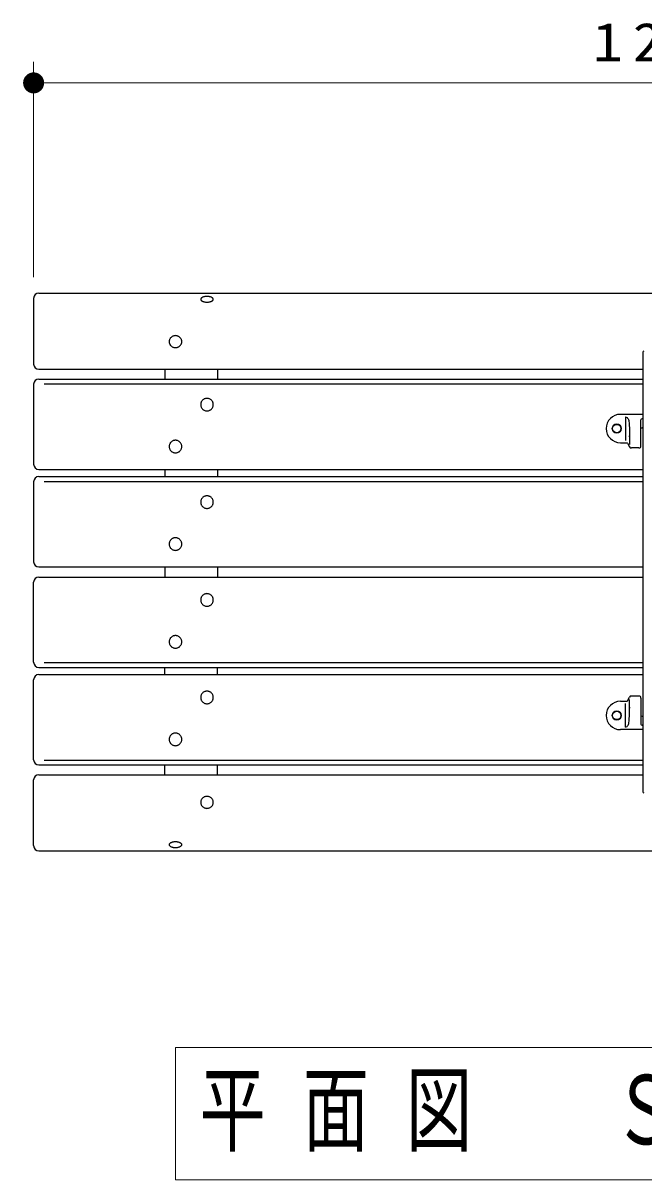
# Model space of a CAD drawing. Units: millimetres on the paper, scale 1:20. Extents: x -365 to 12, y -47 to 257.
# Drawn here: x -286.5 to -256.9, y 173.1 to 228.1 of the extents above; entities that cross this region are included whole.
import ezdxf

# ---------------------------------------------------------------- set-up
doc = ezdxf.new("R2010")
doc.units = ezdxf.units.MM
doc.layers.add('LY_1', color=7, linetype='Continuous', lineweight=25)
doc.styles.add('ＭＳ ゴシック', font='')
doc.styles.get('ＭＳ ゴシック').set_extended_font_data('MS Gothic')

# ---------------------------------------------------------------- blocks, each defined once
blk = doc.blocks.new('filled_dot')
at = {"color": 0, "linetype": 'Continuous', "lineweight": -2, "const_width": 1.25}
blk.add_lwpolyline([(-0.625, 0, 1), (0.625, 0, 1)], format="xyb", close=True, dxfattribs=at)

msp = doc.modelspace()

# ---------------------------------------------------------------- linework, layer by layer
at = {"layer": 'LY_1', "lineweight": 13}
for p, q in [((-285.979, 216.037), (-285.979, 226.287)), ((-285.979, 225.287), (-225.979, 225.287)), ((-232.729, 179.399), (-279.229, 179.399)), ((-279.229, 179.399), (-279.229, 173.099)), ((-279.229, 173.099), (-232.729, 173.099))]:
    msp.add_line(p, q, dxfattribs=at)
at = {"layer": 'LY_1'}
for p, q in [((-285.729, 215.287), (-226.228, 215.287)), ((-285.979, 215.037), (-285.979, 211.913)), ((-256.979, 212.475), (-256.979, 191.561)), ((-285.729, 211.663), (-256.979, 211.663)), ((-279.729, 211.663), (-279.729, 211.198)), ((-277.229, 211.663), (-277.229, 211.198)), ((-285.979, 210.948), (-285.979, 207.147)), ((-285.729, 211.198), (-256.979, 211.198)), ((-285.479, 210.968), (-256.979, 210.968)), ((-256.979, 209.518), (-258.054, 209.518)), ((-257.81, 209.406), (-257.81, 208.269)), ((-257.074, 208.018), (-257.074, 209.26)), ((-256.979, 209.31), (-257.024, 209.31)), ((-257.024, 208.875), (-256.979, 208.875)), ((-258.054, 208.168), (-257.739, 208.168)), ((-257.717, 208.155), (-257.62, 207.971)), ((-257.614, 208.493), (-257.614, 208.076)), ((-257.174, 207.918), (-257.531, 207.918)), ((-285.729, 206.897), (-256.979, 206.897)), ((-285.729, 206.559), (-256.979, 206.559)), ((-279.729, 206.897), (-279.729, 206.559)), ((-277.229, 206.897), (-277.229, 206.559)), ((-285.979, 206.309), (-285.979, 202.508)), ((-285.479, 206.329), (-256.979, 206.329)), ((-285.729, 202.258), (-256.979, 202.258)), ((-279.729, 202.258), (-279.729, 201.778)), ((-277.229, 202.258), (-277.229, 201.778)), ((-285.979, 197.727), (-285.979, 201.528)), ((-285.729, 201.778), (-256.979, 201.778)), ((-285.479, 197.707), (-256.979, 197.707)), ((-285.729, 197.477), (-256.979, 197.477)), ((-285.729, 197.139), (-256.979, 197.139)), ((-279.729, 197.139), (-279.729, 197.477)), ((-277.229, 197.139), (-277.229, 197.477)), ((-285.979, 193.088), (-285.979, 196.889)), ((-257.717, 195.881), (-257.62, 196.065)), ((-257.614, 195.543), (-257.614, 195.96)), ((-257.174, 196.118), (-257.531, 196.118)), ((-257.074, 196.018), (-257.074, 194.776)), ((-258.054, 195.868), (-257.739, 195.868)), ((-257.81, 194.63), (-257.81, 195.767)), ((-257.024, 195.161), (-256.979, 195.161)), ((-256.979, 194.518), (-258.054, 194.518)), ((-256.979, 194.726), (-257.024, 194.726)), ((-285.729, 192.838), (-256.979, 192.838)), ((-285.479, 193.068), (-256.979, 193.068)), ((-279.729, 192.373), (-279.729, 192.838)), ((-277.229, 192.373), (-277.229, 192.838)), ((-285.979, 188.999), (-285.979, 192.123)), ((-285.729, 192.373), (-256.979, 192.373)), ((-285.729, 188.749), (-226.228, 188.749))]:
    msp.add_line(p, q, dxfattribs=at)
for points in [[(-277.429, 214.991), (-277.43, 215.003), (-277.433, 215.015), (-277.439, 215.026), (-277.447, 215.037), (-277.457, 215.048), (-277.469, 215.058), (-277.483, 215.068), (-277.499, 215.077), (-277.516, 215.086), (-277.536, 215.094), (-277.556, 215.101), (-277.579, 215.107), (-277.602, 215.113), (-277.626, 215.117), (-277.651, 215.121), (-277.676, 215.123), (-277.702, 215.125), (-277.729, 215.125), (-277.755, 215.125), (-277.781, 215.123), (-277.806, 215.121), (-277.831, 215.117), (-277.855, 215.113), (-277.879, 215.107), (-277.901, 215.101), (-277.921, 215.094), (-277.941, 215.086), (-277.958, 215.077), (-277.974, 215.068), (-277.988, 215.058), (-278, 215.048), (-278.01, 215.037), (-278.018, 215.026), (-278.024, 215.015), (-278.027, 215.003), (-278.029, 214.991), (-278.027, 214.98), (-278.024, 214.968), (-278.018, 214.957), (-278.01, 214.946), (-278, 214.935), (-277.988, 214.924), (-277.974, 214.915), (-277.958, 214.905), (-277.941, 214.897), (-277.921, 214.889), (-277.901, 214.882), (-277.879, 214.875), (-277.855, 214.87), (-277.831, 214.866), (-277.806, 214.862), (-277.781, 214.86), (-277.755, 214.858), (-277.729, 214.857), (-277.702, 214.858), (-277.676, 214.86), (-277.651, 214.862), (-277.626, 214.866), (-277.602, 214.87), (-277.579, 214.875), (-277.556, 214.882), (-277.536, 214.889), (-277.516, 214.897), (-277.499, 214.905), (-277.483, 214.915), (-277.469, 214.924), (-277.457, 214.935), (-277.447, 214.946), (-277.439, 214.957), (-277.433, 214.968), (-277.43, 214.98)], [(-278.929, 212.977), (-278.93, 213.002), (-278.933, 213.027), (-278.939, 213.051), (-278.947, 213.074), (-278.957, 213.097), (-278.969, 213.119), (-278.983, 213.14), (-278.999, 213.16), (-279.016, 213.178), (-279.036, 213.195), (-279.056, 213.21), (-279.079, 213.223), (-279.102, 213.235), (-279.126, 213.244), (-279.151, 213.252), (-279.176, 213.257), (-279.202, 213.261), (-279.229, 213.262), (-279.255, 213.261), (-279.281, 213.257), (-279.306, 213.252), (-279.331, 213.244), (-279.355, 213.235), (-279.379, 213.223), (-279.401, 213.21), (-279.421, 213.195), (-279.441, 213.178), (-279.458, 213.16), (-279.474, 213.14), (-279.488, 213.119), (-279.5, 213.097), (-279.51, 213.074), (-279.518, 213.051), (-279.524, 213.027), (-279.527, 213.002), (-279.529, 212.977), (-279.527, 212.952), (-279.524, 212.928), (-279.518, 212.903), (-279.51, 212.88), (-279.5, 212.857), (-279.488, 212.835), (-279.474, 212.814), (-279.458, 212.794), (-279.441, 212.776), (-279.421, 212.759), (-279.401, 212.744), (-279.379, 212.731), (-279.355, 212.719), (-279.331, 212.71), (-279.306, 212.702), (-279.281, 212.697), (-279.255, 212.694), (-279.229, 212.693), (-279.202, 212.694), (-279.176, 212.697), (-279.151, 212.702), (-279.126, 212.71), (-279.102, 212.719), (-279.079, 212.731), (-279.056, 212.744), (-279.036, 212.759), (-279.016, 212.776), (-278.999, 212.794), (-278.983, 212.814), (-278.969, 212.835), (-278.957, 212.857), (-278.947, 212.88), (-278.939, 212.903), (-278.933, 212.928), (-278.93, 212.952)], [(-277.429, 209.981), (-277.43, 210.007), (-277.433, 210.033), (-277.439, 210.059), (-277.447, 210.084), (-277.457, 210.108), (-277.469, 210.131), (-277.483, 210.153), (-277.499, 210.174), (-277.516, 210.193), (-277.536, 210.21), (-277.556, 210.226), (-277.579, 210.24), (-277.602, 210.252), (-277.626, 210.262), (-277.651, 210.27), (-277.676, 210.276), (-277.702, 210.279), (-277.729, 210.28), (-277.755, 210.279), (-277.781, 210.276), (-277.806, 210.27), (-277.831, 210.262), (-277.855, 210.252), (-277.879, 210.24), (-277.901, 210.226), (-277.921, 210.21), (-277.941, 210.193), (-277.958, 210.174), (-277.974, 210.153), (-277.988, 210.131), (-278, 210.108), (-278.01, 210.084), (-278.018, 210.059), (-278.024, 210.033), (-278.027, 210.007), (-278.029, 209.981), (-278.027, 209.955), (-278.024, 209.929), (-278.018, 209.904), (-278.01, 209.879), (-278, 209.855), (-277.988, 209.832), (-277.974, 209.81), (-277.958, 209.789), (-277.941, 209.77), (-277.921, 209.752), (-277.901, 209.736), (-277.879, 209.722), (-277.855, 209.71), (-277.831, 209.7), (-277.806, 209.692), (-277.781, 209.686), (-277.755, 209.683), (-277.729, 209.682), (-277.702, 209.683), (-277.676, 209.686), (-277.651, 209.692), (-277.626, 209.7), (-277.602, 209.71), (-277.579, 209.722), (-277.556, 209.736), (-277.536, 209.752), (-277.516, 209.77), (-277.499, 209.789), (-277.483, 209.81), (-277.469, 209.832), (-277.457, 209.855), (-277.447, 209.879), (-277.439, 209.904), (-277.433, 209.929), (-277.43, 209.955)], [(-278.929, 207.986), (-278.93, 208.012), (-278.933, 208.038), (-278.939, 208.063), (-278.947, 208.088), (-278.957, 208.112), (-278.969, 208.136), (-278.983, 208.158), (-278.999, 208.178), (-279.016, 208.198), (-279.036, 208.215), (-279.056, 208.231), (-279.079, 208.245), (-279.102, 208.257), (-279.126, 208.267), (-279.151, 208.275), (-279.176, 208.281), (-279.202, 208.284), (-279.229, 208.285), (-279.255, 208.284), (-279.281, 208.281), (-279.306, 208.275), (-279.331, 208.267), (-279.355, 208.257), (-279.379, 208.245), (-279.401, 208.231), (-279.421, 208.215), (-279.441, 208.198), (-279.458, 208.178), (-279.474, 208.158), (-279.488, 208.136), (-279.5, 208.112), (-279.51, 208.088), (-279.518, 208.063), (-279.524, 208.038), (-279.527, 208.012), (-279.529, 207.986), (-279.527, 207.96), (-279.524, 207.934), (-279.518, 207.909), (-279.51, 207.884), (-279.5, 207.86), (-279.488, 207.836), (-279.474, 207.814), (-279.458, 207.794), (-279.441, 207.774), (-279.421, 207.757), (-279.401, 207.741), (-279.379, 207.727), (-279.355, 207.715), (-279.331, 207.705), (-279.306, 207.697), (-279.281, 207.691), (-279.255, 207.688), (-279.229, 207.687), (-279.202, 207.688), (-279.176, 207.691), (-279.151, 207.697), (-279.126, 207.705), (-279.102, 207.715), (-279.079, 207.727), (-279.056, 207.741), (-279.036, 207.757), (-279.016, 207.774), (-278.999, 207.794), (-278.983, 207.814), (-278.969, 207.836), (-278.957, 207.86), (-278.947, 207.884), (-278.939, 207.909), (-278.933, 207.934), (-278.93, 207.96)], [(-277.429, 205.342), (-277.43, 205.368), (-277.433, 205.394), (-277.439, 205.42), (-277.447, 205.445), (-277.457, 205.469), (-277.469, 205.492), (-277.483, 205.514), (-277.499, 205.535), (-277.516, 205.554), (-277.536, 205.572), (-277.556, 205.588), (-277.579, 205.602), (-277.602, 205.614), (-277.626, 205.624), (-277.651, 205.631), (-277.676, 205.637), (-277.702, 205.64), (-277.729, 205.642), (-277.755, 205.64), (-277.781, 205.637), (-277.806, 205.631), (-277.831, 205.624), (-277.855, 205.614), (-277.879, 205.602), (-277.901, 205.588), (-277.921, 205.572), (-277.941, 205.554), (-277.958, 205.535), (-277.974, 205.514), (-277.988, 205.492), (-278, 205.469), (-278.01, 205.445), (-278.018, 205.42), (-278.024, 205.394), (-278.027, 205.368), (-278.029, 205.342), (-278.027, 205.316), (-278.024, 205.29), (-278.018, 205.265), (-278.01, 205.24), (-278, 205.216), (-277.988, 205.193), (-277.974, 205.171), (-277.958, 205.15), (-277.941, 205.131), (-277.921, 205.113), (-277.901, 205.097), (-277.879, 205.083), (-277.855, 205.071), (-277.831, 205.061), (-277.806, 205.053), (-277.781, 205.048), (-277.755, 205.044), (-277.729, 205.043), (-277.702, 205.044), (-277.676, 205.048), (-277.651, 205.053), (-277.626, 205.061), (-277.602, 205.071), (-277.579, 205.083), (-277.556, 205.097), (-277.536, 205.113), (-277.516, 205.131), (-277.499, 205.15), (-277.483, 205.171), (-277.469, 205.193), (-277.457, 205.216), (-277.447, 205.24), (-277.439, 205.265), (-277.433, 205.29), (-277.43, 205.316)], [(-278.929, 203.347), (-278.93, 203.373), (-278.933, 203.399), (-278.939, 203.425), (-278.947, 203.45), (-278.957, 203.474), (-278.969, 203.497), (-278.983, 203.519), (-278.999, 203.54), (-279.016, 203.559), (-279.036, 203.576), (-279.056, 203.592), (-279.079, 203.606), (-279.102, 203.618), (-279.126, 203.628), (-279.151, 203.636), (-279.176, 203.642), (-279.202, 203.645), (-279.229, 203.646), (-279.255, 203.645), (-279.281, 203.642), (-279.306, 203.636), (-279.331, 203.628), (-279.355, 203.618), (-279.379, 203.606), (-279.401, 203.592), (-279.421, 203.576), (-279.441, 203.559), (-279.458, 203.54), (-279.474, 203.519), (-279.488, 203.497), (-279.5, 203.474), (-279.51, 203.45), (-279.518, 203.425), (-279.524, 203.399), (-279.527, 203.373), (-279.529, 203.347), (-279.527, 203.321), (-279.524, 203.295), (-279.518, 203.27), (-279.51, 203.245), (-279.5, 203.221), (-279.488, 203.198), (-279.474, 203.175), (-279.458, 203.155), (-279.441, 203.136), (-279.421, 203.118), (-279.401, 203.102), (-279.379, 203.088), (-279.355, 203.076), (-279.331, 203.066), (-279.306, 203.058), (-279.281, 203.052), (-279.255, 203.049), (-279.229, 203.048), (-279.202, 203.049), (-279.176, 203.052), (-279.151, 203.058), (-279.126, 203.066), (-279.102, 203.076), (-279.079, 203.088), (-279.056, 203.102), (-279.036, 203.118), (-279.016, 203.136), (-278.999, 203.155), (-278.983, 203.175), (-278.969, 203.198), (-278.957, 203.221), (-278.947, 203.245), (-278.939, 203.27), (-278.933, 203.295), (-278.93, 203.321)], [(-277.429, 200.689), (-277.43, 200.715), (-277.433, 200.741), (-277.439, 200.766), (-277.447, 200.791), (-277.457, 200.815), (-277.469, 200.838), (-277.483, 200.86), (-277.499, 200.881), (-277.516, 200.9), (-277.536, 200.918), (-277.556, 200.934), (-277.579, 200.948), (-277.602, 200.96), (-277.626, 200.97), (-277.651, 200.978), (-277.676, 200.983), (-277.702, 200.987), (-277.729, 200.988), (-277.755, 200.987), (-277.781, 200.983), (-277.806, 200.978), (-277.831, 200.97), (-277.855, 200.96), (-277.879, 200.948), (-277.901, 200.934), (-277.921, 200.918), (-277.941, 200.9), (-277.958, 200.881), (-277.974, 200.86), (-277.988, 200.838), (-278, 200.815), (-278.01, 200.791), (-278.018, 200.766), (-278.024, 200.741), (-278.027, 200.715), (-278.029, 200.689), (-278.027, 200.663), (-278.024, 200.637), (-278.018, 200.611), (-278.01, 200.586), (-278, 200.562), (-277.988, 200.539), (-277.974, 200.517), (-277.958, 200.496), (-277.941, 200.477), (-277.921, 200.459), (-277.901, 200.444), (-277.879, 200.43), (-277.855, 200.417), (-277.831, 200.407), (-277.806, 200.4), (-277.781, 200.394), (-277.755, 200.391), (-277.729, 200.389), (-277.702, 200.391), (-277.676, 200.394), (-277.651, 200.4), (-277.626, 200.407), (-277.602, 200.417), (-277.579, 200.43), (-277.556, 200.444), (-277.536, 200.459), (-277.516, 200.477), (-277.499, 200.496), (-277.483, 200.517), (-277.469, 200.539), (-277.457, 200.562), (-277.447, 200.586), (-277.439, 200.611), (-277.433, 200.637), (-277.43, 200.663)], [(-278.929, 198.693), (-278.93, 198.72), (-278.933, 198.745), (-278.939, 198.771), (-278.947, 198.796), (-278.957, 198.82), (-278.969, 198.843), (-278.983, 198.865), (-278.999, 198.886), (-279.016, 198.905), (-279.036, 198.923), (-279.056, 198.939), (-279.079, 198.953), (-279.102, 198.965), (-279.126, 198.975), (-279.151, 198.983), (-279.176, 198.988), (-279.202, 198.992), (-279.229, 198.993), (-279.255, 198.992), (-279.281, 198.988), (-279.306, 198.983), (-279.331, 198.975), (-279.355, 198.965), (-279.379, 198.953), (-279.401, 198.939), (-279.421, 198.923), (-279.441, 198.905), (-279.458, 198.886), (-279.474, 198.865), (-279.488, 198.843), (-279.5, 198.82), (-279.51, 198.796), (-279.518, 198.771), (-279.524, 198.745), (-279.527, 198.72), (-279.529, 198.693), (-279.527, 198.667), (-279.524, 198.642), (-279.518, 198.616), (-279.51, 198.591), (-279.5, 198.567), (-279.488, 198.544), (-279.474, 198.522), (-279.458, 198.501), (-279.441, 198.482), (-279.421, 198.464), (-279.401, 198.448), (-279.379, 198.434), (-279.355, 198.422), (-279.331, 198.412), (-279.306, 198.404), (-279.281, 198.399), (-279.255, 198.395), (-279.229, 198.394), (-279.202, 198.395), (-279.176, 198.399), (-279.151, 198.404), (-279.126, 198.412), (-279.102, 198.422), (-279.079, 198.434), (-279.056, 198.448), (-279.036, 198.464), (-279.016, 198.482), (-278.999, 198.501), (-278.983, 198.522), (-278.969, 198.544), (-278.957, 198.567), (-278.947, 198.591), (-278.939, 198.616), (-278.933, 198.642), (-278.93, 198.667)], [(-277.429, 196.05), (-277.43, 196.076), (-277.433, 196.102), (-277.439, 196.127), (-277.447, 196.152), (-277.457, 196.176), (-277.469, 196.199), (-277.483, 196.222), (-277.499, 196.242), (-277.516, 196.261), (-277.536, 196.279), (-277.556, 196.295), (-277.579, 196.309), (-277.602, 196.321), (-277.626, 196.331), (-277.651, 196.339), (-277.676, 196.345), (-277.702, 196.348), (-277.729, 196.349), (-277.755, 196.348), (-277.781, 196.345), (-277.806, 196.339), (-277.831, 196.331), (-277.855, 196.321), (-277.879, 196.309), (-277.901, 196.295), (-277.921, 196.279), (-277.941, 196.261), (-277.958, 196.242), (-277.974, 196.222), (-277.988, 196.199), (-278, 196.176), (-278.01, 196.152), (-278.018, 196.127), (-278.024, 196.102), (-278.027, 196.076), (-278.029, 196.05), (-278.027, 196.024), (-278.024, 195.998), (-278.018, 195.972), (-278.01, 195.947), (-278, 195.923), (-277.988, 195.9), (-277.974, 195.878), (-277.958, 195.857), (-277.941, 195.838), (-277.921, 195.821), (-277.901, 195.805), (-277.879, 195.791), (-277.855, 195.779), (-277.831, 195.769), (-277.806, 195.761), (-277.781, 195.755), (-277.755, 195.752), (-277.729, 195.751), (-277.702, 195.752), (-277.676, 195.755), (-277.651, 195.761), (-277.626, 195.769), (-277.602, 195.779), (-277.579, 195.791), (-277.556, 195.805), (-277.536, 195.821), (-277.516, 195.838), (-277.499, 195.857), (-277.483, 195.878), (-277.469, 195.9), (-277.457, 195.923), (-277.447, 195.947), (-277.439, 195.972), (-277.433, 195.998), (-277.43, 196.024)], [(-278.929, 194.055), (-278.93, 194.081), (-278.933, 194.107), (-278.939, 194.132), (-278.947, 194.157), (-278.957, 194.181), (-278.969, 194.204), (-278.983, 194.226), (-278.999, 194.247), (-279.016, 194.266), (-279.036, 194.284), (-279.056, 194.3), (-279.079, 194.314), (-279.102, 194.326), (-279.126, 194.336), (-279.151, 194.344), (-279.176, 194.349), (-279.202, 194.353), (-279.229, 194.354), (-279.255, 194.353), (-279.281, 194.349), (-279.306, 194.344), (-279.331, 194.336), (-279.355, 194.326), (-279.379, 194.314), (-279.401, 194.3), (-279.421, 194.284), (-279.441, 194.266), (-279.458, 194.247), (-279.474, 194.226), (-279.488, 194.204), (-279.5, 194.181), (-279.51, 194.157), (-279.518, 194.132), (-279.524, 194.107), (-279.527, 194.081), (-279.529, 194.055), (-279.527, 194.029), (-279.524, 194.003), (-279.518, 193.977), (-279.51, 193.952), (-279.5, 193.928), (-279.488, 193.905), (-279.474, 193.883), (-279.458, 193.862), (-279.441, 193.843), (-279.421, 193.825), (-279.401, 193.81), (-279.379, 193.795), (-279.355, 193.783), (-279.331, 193.773), (-279.306, 193.766), (-279.281, 193.76), (-279.255, 193.757), (-279.229, 193.755), (-279.202, 193.757), (-279.176, 193.76), (-279.151, 193.766), (-279.126, 193.773), (-279.102, 193.783), (-279.079, 193.795), (-279.056, 193.81), (-279.036, 193.825), (-279.016, 193.843), (-278.999, 193.862), (-278.983, 193.883), (-278.969, 193.905), (-278.957, 193.928), (-278.947, 193.952), (-278.939, 193.977), (-278.933, 194.003), (-278.93, 194.029)], [(-277.429, 191.059), (-277.43, 191.084), (-277.433, 191.108), (-277.439, 191.132), (-277.447, 191.156), (-277.457, 191.179), (-277.469, 191.201), (-277.483, 191.222), (-277.499, 191.242), (-277.516, 191.26), (-277.536, 191.277), (-277.556, 191.292), (-277.579, 191.305), (-277.602, 191.317), (-277.626, 191.326), (-277.651, 191.334), (-277.676, 191.339), (-277.702, 191.342), (-277.729, 191.343), (-277.755, 191.342), (-277.781, 191.339), (-277.806, 191.334), (-277.831, 191.326), (-277.855, 191.317), (-277.879, 191.305), (-277.901, 191.292), (-277.921, 191.277), (-277.941, 191.26), (-277.958, 191.242), (-277.974, 191.222), (-277.988, 191.201), (-278, 191.179), (-278.01, 191.156), (-278.018, 191.132), (-278.024, 191.108), (-278.027, 191.084), (-278.029, 191.059), (-278.027, 191.034), (-278.024, 191.009), (-278.018, 190.985), (-278.01, 190.961), (-278, 190.938), (-277.988, 190.916), (-277.974, 190.896), (-277.958, 190.876), (-277.941, 190.858), (-277.921, 190.841), (-277.901, 190.826), (-277.879, 190.812), (-277.855, 190.801), (-277.831, 190.791), (-277.806, 190.784), (-277.781, 190.779), (-277.755, 190.775), (-277.729, 190.774), (-277.702, 190.775), (-277.676, 190.779), (-277.651, 190.784), (-277.626, 190.791), (-277.602, 190.801), (-277.579, 190.812), (-277.556, 190.826), (-277.536, 190.841), (-277.516, 190.858), (-277.499, 190.876), (-277.483, 190.896), (-277.469, 190.916), (-277.457, 190.938), (-277.447, 190.961), (-277.439, 190.985), (-277.433, 191.009), (-277.43, 191.034)], [(-278.929, 189.044), (-278.93, 189.056), (-278.933, 189.068), (-278.939, 189.079), (-278.947, 189.09), (-278.957, 189.101), (-278.969, 189.111), (-278.983, 189.121), (-278.999, 189.131), (-279.016, 189.139), (-279.036, 189.147), (-279.056, 189.154), (-279.079, 189.16), (-279.102, 189.166), (-279.126, 189.17), (-279.151, 189.174), (-279.176, 189.176), (-279.202, 189.178), (-279.229, 189.178), (-279.255, 189.178), (-279.281, 189.176), (-279.306, 189.174), (-279.331, 189.17), (-279.355, 189.166), (-279.379, 189.16), (-279.401, 189.154), (-279.421, 189.147), (-279.441, 189.139), (-279.458, 189.131), (-279.474, 189.121), (-279.488, 189.111), (-279.5, 189.101), (-279.51, 189.09), (-279.518, 189.079), (-279.524, 189.068), (-279.527, 189.056), (-279.529, 189.044), (-279.527, 189.033), (-279.524, 189.021), (-279.518, 189.01), (-279.51, 188.999), (-279.5, 188.988), (-279.488, 188.978), (-279.474, 188.968), (-279.458, 188.958), (-279.441, 188.95), (-279.421, 188.942), (-279.401, 188.935), (-279.379, 188.929), (-279.355, 188.923), (-279.331, 188.919), (-279.306, 188.915), (-279.281, 188.913), (-279.255, 188.911), (-279.229, 188.911), (-279.202, 188.911), (-279.176, 188.913), (-279.151, 188.915), (-279.126, 188.919), (-279.102, 188.923), (-279.079, 188.929), (-279.056, 188.935), (-279.036, 188.942), (-279.016, 188.95), (-278.999, 188.958), (-278.983, 188.968), (-278.969, 188.978), (-278.957, 188.988), (-278.947, 188.999), (-278.939, 189.01), (-278.933, 189.021), (-278.93, 189.033)]]:
    msp.add_lwpolyline(points, close=True, dxfattribs=at)
for points in [[(-257.81, 209.406), (-257.773, 209.388), (-257.738, 209.365), (-257.708, 209.338), (-257.683, 209.305), (-257.665, 209.268), (-257.653, 209.226), (-257.645, 209.178), (-257.64, 209.122), (-257.635, 209.053), (-257.631, 208.977), (-257.627, 208.897), (-257.624, 208.815), (-257.621, 208.735), (-257.619, 208.66), (-257.618, 208.591), (-257.616, 208.533), (-257.616, 208.487), (-257.615, 208.458), (-257.615, 208.447), (-257.614, 208.458), (-257.614, 208.493)], [(-257.81, 194.63), (-257.773, 194.648), (-257.738, 194.671), (-257.708, 194.698), (-257.683, 194.731), (-257.665, 194.767), (-257.653, 194.809), (-257.645, 194.858), (-257.64, 194.914), (-257.635, 194.983), (-257.631, 195.059), (-257.627, 195.139), (-257.624, 195.22), (-257.621, 195.301), (-257.619, 195.376), (-257.618, 195.445), (-257.616, 195.503), (-257.616, 195.549), (-257.615, 195.578), (-257.615, 195.589), (-257.614, 195.578), (-257.614, 195.543)]]:
    msp.add_lwpolyline(points, dxfattribs=at)
at = {"layer": 'LY_1', "lineweight": 13}
for centre in [(-258.229, 208.843), (-258.229, 195.193)]:
    msp.add_circle(centre, 0.225, dxfattribs=at)
at = {"layer": 'LY_1'}
for centre in [(-258.229, 208.843), (-258.229, 195.193)]:
    msp.add_circle(centre, 0.2, dxfattribs=at)
for centre, radius, start, end in [((-285.729, 215.037), 0.25, 90, 180), ((-256.929, 212.475), 0.05, 98.5308, 180), ((-285.729, 211.913), 0.25, 180, 270), ((-285.729, 210.948), 0.25, 90, 180), ((-258.054, 208.843), 0.675, 90, 270), ((-257.024, 209.26), 0.05, 90, 180), ((-257.024, 208.825), 0.05, 90, 180), ((-257.739, 208.143), 0.025, 27.8675, 90), ((-257.174, 208.018), 0.1, 270, 0), ((-257.531, 208.018), 0.1, 207.8675, 270), ((-285.729, 207.147), 0.25, 180, 270), ((-285.729, 206.309), 0.25, 90, 180), ((-285.729, 202.508), 0.25, 180, 270), ((-285.729, 201.528), 0.25, 90, 180), ((-285.729, 197.727), 0.25, 180, 270), ((-285.729, 196.889), 0.25, 90, 180), ((-257.531, 196.018), 0.1, 90, 152.1325), ((-257.174, 196.018), 0.1, 0, 90), ((-258.054, 195.193), 0.675, 90, 270), ((-257.739, 195.893), 0.025, 270, 332.1325), ((-257.024, 195.211), 0.05, 180, 270), ((-257.024, 194.776), 0.05, 180, 270), ((-285.729, 193.088), 0.25, 180, 270), ((-285.729, 192.123), 0.25, 90, 180), ((-256.929, 191.561), 0.05, 180, 261.4692), ((-285.729, 188.999), 0.25, 180, 270)]:
    msp.add_arc(centre, radius, start, end, dxfattribs=at)

# ---------------------------------------------------------------- block references
at = {"layer": 'LY_1', "lineweight": 13, "xscale": 0.4, "yscale": 0.4}
msp.add_blockref('filled_dot', (-285.979, 225.287), dxfattribs=at)

# ---------------------------------------------------------------- texts
at = {"layer": 'LY_1', "style": 'ＭＳ ゴシック'}
for s, insert, char_height, attachment_point in [('\\T1.33;\\W1.15;1200', (-255.557, 226.287), 1.833, 8), ('\\T1.56;\\W0.7;平面図\u3000Ｓ＝１／20', (-255.979, 176.249), 3.299, 5)]:
    msp.add_mtext(s, dxfattribs=dict(at, insert=insert, char_height=char_height, attachment_point=attachment_point))

doc.saveas('drawing.dxf')
